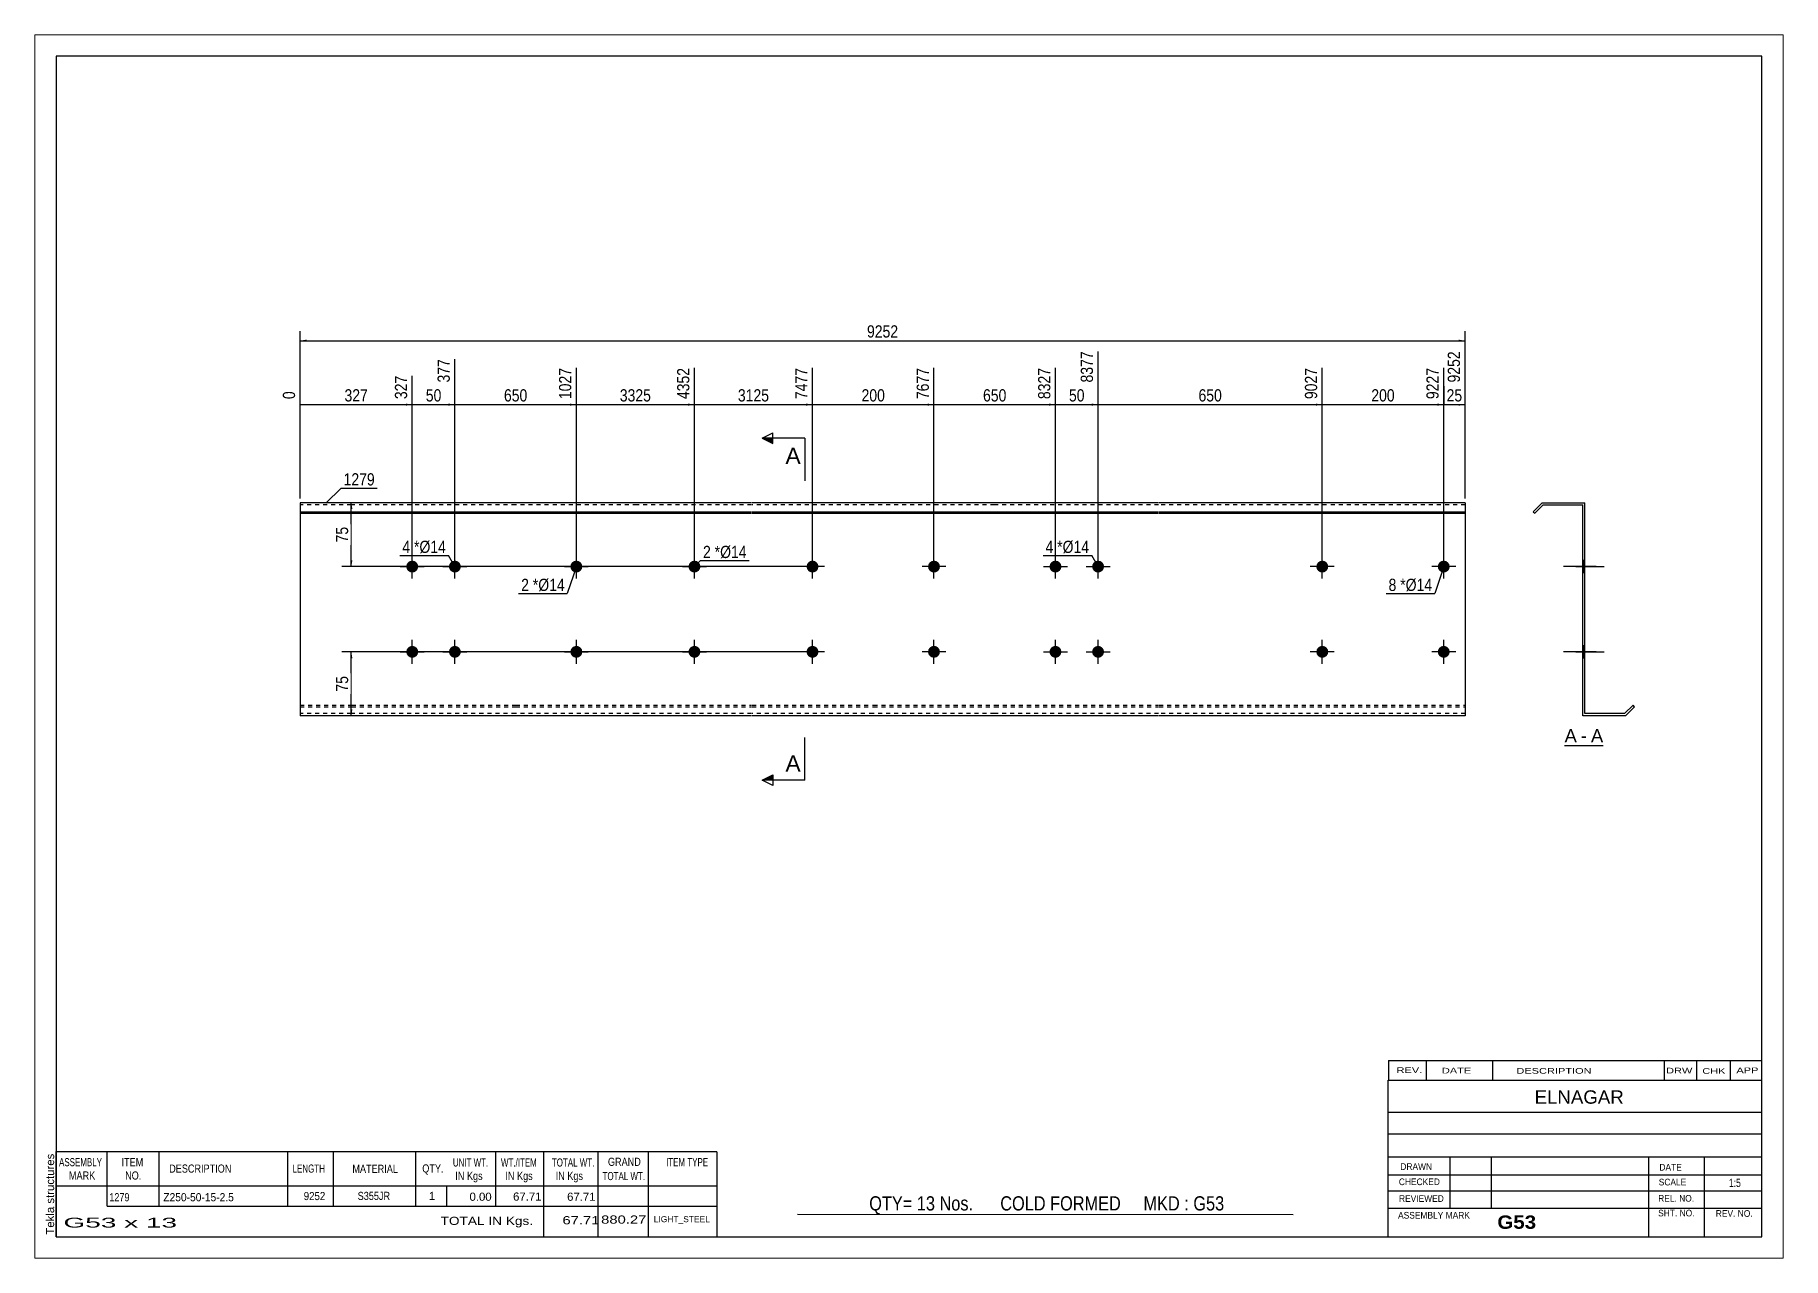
# Paper-space layout 'Layout1' of a CAD drawing. Header units: millimetres. Extents: x 0 to 410, y 0 to 287.
# The model-space entities are those that its viewports show. They can reach past a viewport. Long polylines and large blocks are cut down to what shows.
import ezdxf

# ---------------------------------------------------------------- set-up
doc = ezdxf.new("R2010")
doc.units = ezdxf.units.MM
doc.linetypes.add('DXK_LINE_DOT1', pattern=[1.8814, 0.9407, -0.9407])
doc.layers.add('Viewport layer', color=7, linetype='Continuous', plot=False)
doc.styles.add('Arial', font='ARIAL.TTF', dxfattribs={"height": 0.2})
doc.styles.add('Arial Bold', font='ARIALBD.TTF', dxfattribs={"height": 0.2})
doc.styles.add('Arial Narrow', font='ARIALN.TTF', dxfattribs={"height": 0.2})

# ---------------------------------------------------------------- blocks, each defined once
blk = doc.blocks.new('Unknown-629088615-1610')
at = {"color": 5, "linetype": 'Continuous'}
for p, q in [((342.8, 129.75), (-57.2, 129.75)), ((-57.2, 129.75), (-57.2, -147.25)), ((342.8, -147.25), (342.8, 129.75)), ((-57.2, -147.25), (342.8, -147.25))]:
    blk.add_line(p, q, dxfattribs=at)
at = {"color": 174, "linetype": 'Continuous', "style": 'Arial'}
blk.add_text('Tekla structures', height=1.9102, rotation=90, dxfattribs=at).set_placement((-57.7, -146.75))
blk = doc.blocks.new('Unknown-629088615-12 - 1233')
at = {"color": 7, "linetype": 'Continuous'}
blk.add_line((296.58, -31.95), (305.61, -31.95), dxfattribs=at)
at = {"color": 0, "linetype": 'Continuous'}
blk.add_wipeout([(299.42, -31.2), (299.42, -28), (296.58, -28), (296.58, -31.2)], dxfattribs=at)
blk.add_wipeout([(301.8, -31.2), (301.8, -28), (300.38, -28), (300.38, -31.2)], dxfattribs=at)
at = {"color": 96, "linetype": 'Continuous', "style": 'Arial'}
blk.add_text('A', height=3.06, dxfattribs=at).set_placement((296.58, -31.2))
at = {"color": 0, "linetype": 'Continuous'}
blk.add_wipeout([(305.61, -31.2), (305.61, -28), (302.76, -28), (302.76, -31.2)], dxfattribs=at)
at = {"color": 96, "linetype": 'Continuous', "style": 'Arial'}
for s, p in [('A', (302.76, -31.2)), ('-', (300.38, -31.2))]:
    blk.add_text(s, height=3.06, dxfattribs=at).set_placement(p)
blk = doc.blocks.new('Bolt-629088615-1223 - 1203')
at = {"linetype": 'Continuous'}
for points in [[(118.77, 10, -1), (121.57, 10, -1)], [(266.82, 10, -1), (269.62, 10, -1)]]:
    blk.add_hatch(color=3, dxfattribs=at).paths.add_polyline_path(points)
at = {"color": 3, "linetype": 'Continuous'}
for p, q in [((120.17, 7.2), (120.17, 12.8)), ((268.22, 7.2), (268.22, 12.8)), ((122.97, 10), (117.37, 10)), ((271.02, 10), (265.42, 10))]:
    blk.add_line(p, q, dxfattribs=at)
blk = doc.blocks.new('Part-629088615-1218 - 1203')
at = {"color": 2, "linetype": 'Continuous'}
for p, q in [((0, 25), (0, -25)), ((12, 25), (0, 25)), ((50.49, 25), (12.1, 25)), ((78.98, 25), (50.59, 25)), ((105.88, 25), (79.08, 25)), ((134.36, 25), (105.98, 25)), ((162.85, 25), (134.46, 25)), ((201.34, 25), (162.95, 25)), ((225.44, 25), (201.44, 25)), ((253.93, 25), (225.54, 25)), ((273.22, 25), (254.03, 25)), ((273.22, 25), (273.22, -25)), ((0, 22.88), (12, 22.88)), ((0, 22.53), (12, 22.53)), ((12.1, 22.88), (50.49, 22.88)), ((12.1, 22.53), (50.49, 22.53)), ((50.59, 22.88), (78.98, 22.88)), ((50.59, 22.53), (78.98, 22.53)), ((79.08, 22.88), (105.88, 22.88)), ((79.08, 22.53), (105.88, 22.53)), ((105.98, 22.88), (134.36, 22.88)), ((105.98, 22.53), (134.36, 22.53)), ((134.46, 22.88), (162.85, 22.88)), ((134.46, 22.53), (162.85, 22.53)), ((162.95, 22.88), (201.34, 22.88)), ((162.95, 22.53), (201.34, 22.53)), ((201.44, 22.88), (225.44, 22.88)), ((201.44, 22.53), (225.44, 22.53)), ((225.54, 22.88), (253.93, 22.88)), ((225.54, 22.53), (253.93, 22.53)), ((254.03, 22.88), (273.22, 22.88)), ((254.03, 22.53), (273.22, 22.53)), ((12, -25), (0, -25)), ((50.49, -25), (12.1, -25)), ((78.98, -25), (50.59, -25)), ((105.88, -25), (79.08, -25)), ((134.36, -25), (105.98, -25)), ((162.85, -25), (134.46, -25)), ((201.34, -25), (162.95, -25)), ((225.44, -25), (201.44, -25)), ((253.93, -25), (225.54, -25)), ((273.22, -25), (254.03, -25))]:
    blk.add_line(p, q, dxfattribs=at)
at = {"color": 7, "linetype": 'DXK_LINE_DOT1'}
for p, q in [((12, 24.5), (0, 24.5)), ((50.49, 24.5), (12.1, 24.5)), ((78.98, 24.5), (50.59, 24.5)), ((105.88, 24.5), (79.08, 24.5)), ((134.36, 24.5), (105.98, 24.5)), ((162.85, 24.5), (134.46, 24.5)), ((201.34, 24.5), (162.95, 24.5)), ((225.44, 24.5), (201.44, 24.5)), ((253.93, 24.5), (225.54, 24.5)), ((273.22, 24.5), (254.03, 24.5)), ((0, -22.53), (12, -22.53)), ((0, -22.88), (12, -22.88)), ((12, -24.5), (0, -24.5)), ((12.1, -22.53), (50.49, -22.53)), ((12.1, -22.88), (50.49, -22.88)), ((50.49, -24.5), (12.1, -24.5)), ((50.59, -22.53), (78.98, -22.53)), ((50.59, -22.88), (78.98, -22.88)), ((78.98, -24.5), (50.59, -24.5)), ((79.08, -22.53), (105.88, -22.53)), ((79.08, -22.88), (105.88, -22.88)), ((105.88, -24.5), (79.08, -24.5)), ((105.98, -22.53), (134.36, -22.53)), ((105.98, -22.88), (134.36, -22.88)), ((134.36, -24.5), (105.98, -24.5)), ((134.46, -22.53), (162.85, -22.53)), ((134.46, -22.88), (162.85, -22.88)), ((162.85, -24.5), (134.46, -24.5)), ((162.95, -22.53), (201.34, -22.53)), ((162.95, -22.88), (201.34, -22.88)), ((201.34, -24.5), (162.95, -24.5)), ((201.44, -22.53), (225.44, -22.53)), ((201.44, -22.88), (225.44, -22.88)), ((225.44, -24.5), (201.44, -24.5)), ((225.54, -22.53), (253.93, -22.53)), ((225.54, -22.88), (253.93, -22.88)), ((253.93, -24.5), (225.54, -24.5)), ((254.03, -22.53), (273.22, -22.53)), ((254.03, -22.88), (273.22, -22.88)), ((273.22, -24.5), (254.03, -24.5))]:
    blk.add_line(p, q, dxfattribs=at)
blk = doc.blocks.new('Bolt-629088615-1219 - 1203')
at = {"linetype": 'Continuous'}
for points in [[(175.75, 10, -1), (178.55, 10, -1)], [(185.75, 10, -1), (188.55, 10, -1)], [(175.75, -10, -1), (178.55, -10, -1)], [(185.75, -10, -1), (188.55, -10, -1)]]:
    blk.add_hatch(color=3, dxfattribs=at).paths.add_polyline_path(points)
at = {"color": 3, "linetype": 'Continuous'}
for p, q in [((177.15, 7.2), (177.15, 12.8)), ((187.15, 7.2), (187.15, 12.8)), ((174.35, 10), (179.95, 10)), ((184.35, 10), (189.95, 10)), ((177.15, -12.8), (177.15, -7.2)), ((187.15, -12.8), (187.15, -7.2)), ((174.35, -10), (179.95, -10)), ((184.35, -10), (189.95, -10))]:
    blk.add_line(p, q, dxfattribs=at)
blk = doc.blocks.new('Bolt-629088615-1220 - 1203')
at = {"linetype": 'Continuous'}
for points in [[(147.26, 10, -1), (150.06, 10, -1)], [(238.33, 10, -1), (241.13, 10, -1)]]:
    blk.add_hatch(color=3, dxfattribs=at).paths.add_polyline_path(points)
at = {"color": 3, "linetype": 'Continuous'}
for p, q in [((148.66, 7.2), (148.66, 12.8)), ((239.73, 7.2), (239.73, 12.8)), ((151.46, 10), (145.86, 10)), ((242.53, 10), (236.93, 10))]:
    blk.add_line(p, q, dxfattribs=at)
blk = doc.blocks.new('Bolt-629088615-1221 - 1203')
at = {"linetype": 'Continuous'}
for points in [[(147.26, -10, -1), (150.06, -10, -1)], [(238.33, -10, -1), (241.13, -10, -1)]]:
    blk.add_hatch(color=3, dxfattribs=at).paths.add_polyline_path(points)
at = {"color": 3, "linetype": 'Continuous'}
for p, q in [((148.66, -12.8), (148.66, -7.2)), ((239.73, -12.8), (239.73, -7.2)), ((151.46, -10), (145.86, -10)), ((242.53, -10), (236.93, -10))]:
    blk.add_line(p, q, dxfattribs=at)
blk = doc.blocks.new('Bolt-629088615-1222 - 1203')
at = {"linetype": 'Continuous'}
for points in [[(118.77, -10, -1), (121.57, -10, -1)], [(266.82, -10, -1), (269.62, -10, -1)]]:
    blk.add_hatch(color=3, dxfattribs=at).paths.add_polyline_path(points)
at = {"color": 3, "linetype": 'Continuous'}
for p, q in [((120.17, -12.8), (120.17, -7.2)), ((268.22, -12.8), (268.22, -7.2)), ((122.97, -10), (117.37, -10)), ((271.02, -10), (265.42, -10))]:
    blk.add_line(p, q, dxfattribs=at)
blk = doc.blocks.new('Bolt-629088615-1224 - 1203')
at = {"linetype": 'Continuous'}
for points in [[(24.89, 10, -1), (27.69, 10, -1)], [(34.89, 10, -1), (37.69, 10, -1)], [(24.89, -10, -1), (27.69, -10, -1)], [(34.89, -10, -1), (37.69, -10, -1)]]:
    blk.add_hatch(color=3, dxfattribs=at).paths.add_polyline_path(points)
at = {"color": 3, "linetype": 'Continuous'}
for p, q in [((26.29, 7.2), (26.29, 12.8)), ((36.29, 7.2), (36.29, 12.8)), ((23.49, 10), (29.09, 10)), ((33.49, 10), (39.09, 10)), ((26.29, -12.8), (26.29, -7.2)), ((36.29, -12.8), (36.29, -7.2)), ((23.49, -10), (29.09, -10)), ((33.49, -10), (39.09, -10))]:
    blk.add_line(p, q, dxfattribs=at)
blk = doc.blocks.new('Bolt-629088615-1225 - 1203')
at = {"linetype": 'Continuous'}
for points in [[(63.38, 10, -1), (66.18, 10, -1)], [(63.38, -10, -1), (66.18, -10, -1)]]:
    blk.add_hatch(color=3, dxfattribs=at).paths.add_polyline_path(points)
at = {"color": 3, "linetype": 'Continuous'}
for p, q in [((64.78, 7.2), (64.78, 12.8)), ((61.98, 10), (67.58, 10)), ((64.78, -12.8), (64.78, -7.2)), ((61.98, -10), (67.58, -10))]:
    blk.add_line(p, q, dxfattribs=at)
blk = doc.blocks.new('Bolt-629088615-1226 - 1203')
at = {"linetype": 'Continuous'}
for points in [[(91.08, 10, -1), (93.88, 10, -1)], [(91.08, -10, -1), (93.88, -10, -1)]]:
    blk.add_hatch(color=3, dxfattribs=at).paths.add_polyline_path(points)
at = {"color": 3, "linetype": 'Continuous'}
for p, q in [((92.48, 7.2), (92.48, 12.8)), ((89.68, 10), (95.28, 10)), ((92.48, -12.8), (92.48, -7.2)), ((89.68, -10), (95.28, -10))]:
    blk.add_line(p, q, dxfattribs=at)
blk = doc.blocks.new('Bolt-629088615-1240 - 1233')
at = {"linetype": 'Continuous'}
blk.add_hatch(color=3, dxfattribs=at).paths.add_polyline_path([(300.84, 11.4), (300.84, 8.6), (301.34, 8.6), (301.34, 11.4)])
blk.add_hatch(color=3, dxfattribs=at).paths.add_polyline_path([(300.84, 11.4), (300.84, 8.6), (301.34, 8.6), (301.34, 11.4)])
at = {"color": 3, "linetype": 'Continuous'}
for p, q in [((299.24, 10), (305.84, 10)), ((299.24, 10), (305.84, 10)), ((300.84, 11.4), (301.34, 11.4)), ((300.84, 11.4), (301.34, 11.4)), ((300.84, 8.6), (301.34, 8.6)), ((300.84, 8.6), (301.34, 8.6))]:
    blk.add_line(p, q, dxfattribs=at)
blk = doc.blocks.new('Part-629088615-1235 - 1233')
at = {"color": 2, "linetype": 'Continuous'}
for p, q in [((291.34, 25), (289.22, 22.88)), ((291.34, 25), (301.34, 25)), ((301.34, -24.5), (301.34, 25)), ((289.22, 22.88), (289.57, 22.53)), ((289.57, 22.53), (291.55, 24.5)), ((291.55, 24.5), (300.84, 24.5)), ((300.84, -25), (300.84, 24.5)), ((310.64, -24.5), (301.34, -24.5)), ((310.64, -24.5), (312.61, -22.53)), ((310.84, -25), (312.96, -22.88)), ((312.96, -22.88), (312.61, -22.53)), ((310.84, -25), (300.84, -25))]:
    blk.add_line(p, q, dxfattribs=at)
blk = doc.blocks.new('Bolt-629088615-1236 - 1233')
at = {"linetype": 'Continuous'}
for points in [[(300.84, 11.4), (300.84, 8.6), (301.34, 8.6), (301.34, 11.4)], [(300.84, 11.4), (300.84, 8.6), (301.34, 8.6), (301.34, 11.4)], [(300.84, -8.6), (300.84, -11.4), (301.34, -11.4), (301.34, -8.6)], [(300.84, -8.6), (300.84, -11.4), (301.34, -11.4), (301.34, -8.6)]]:
    blk.add_hatch(color=3, dxfattribs=at).paths.add_polyline_path(points)
at = {"color": 3, "linetype": 'Continuous'}
for p, q in [((303.94, 10), (296.34, 10)), ((303.94, 10), (296.34, 10)), ((301.34, 11.4), (300.84, 11.4)), ((301.34, 11.4), (300.84, 11.4)), ((301.34, 8.6), (300.84, 8.6)), ((301.34, 8.6), (300.84, 8.6)), ((303.94, -10), (296.34, -10)), ((303.94, -10), (296.34, -10)), ((301.34, -8.6), (300.84, -8.6)), ((301.34, -8.6), (300.84, -8.6)), ((301.34, -11.4), (300.84, -11.4)), ((301.34, -11.4), (300.84, -11.4))]:
    blk.add_line(p, q, dxfattribs=at)
blk = doc.blocks.new('Bolt-629088615-1237 - 1233')
at = {"linetype": 'Continuous'}
blk.add_hatch(color=3, dxfattribs=at).paths.add_polyline_path([(300.84, 11.4), (300.84, 8.6), (301.34, 8.6), (301.34, 11.4)])
blk.add_hatch(color=3, dxfattribs=at).paths.add_polyline_path([(300.84, 11.4), (300.84, 8.6), (301.34, 8.6), (301.34, 11.4)])
at = {"color": 3, "linetype": 'Continuous'}
for p, q in [((299.24, 10), (305.84, 10)), ((299.24, 10), (305.84, 10)), ((300.84, 11.4), (301.34, 11.4)), ((300.84, 11.4), (301.34, 11.4)), ((300.84, 8.6), (301.34, 8.6)), ((300.84, 8.6), (301.34, 8.6))]:
    blk.add_line(p, q, dxfattribs=at)
blk = doc.blocks.new('Bolt-629088615-1238 - 1233')
at = {"linetype": 'Continuous'}
blk.add_hatch(color=3, dxfattribs=at).paths.add_polyline_path([(300.84, -8.6), (300.84, -11.4), (301.34, -11.4), (301.34, -8.6)])
blk.add_hatch(color=3, dxfattribs=at).paths.add_polyline_path([(300.84, -8.6), (300.84, -11.4), (301.34, -11.4), (301.34, -8.6)])
at = {"color": 3, "linetype": 'Continuous'}
for p, q in [((299.24, -10), (305.84, -10)), ((299.24, -10), (305.84, -10)), ((300.84, -8.6), (301.34, -8.6)), ((300.84, -8.6), (301.34, -8.6)), ((300.84, -11.4), (301.34, -11.4)), ((300.84, -11.4), (301.34, -11.4))]:
    blk.add_line(p, q, dxfattribs=at)
blk = doc.blocks.new('Bolt-629088615-1239 - 1233')
at = {"linetype": 'Continuous'}
blk.add_hatch(color=3, dxfattribs=at).paths.add_polyline_path([(300.84, -8.6), (300.84, -11.4), (301.34, -11.4), (301.34, -8.6)])
blk.add_hatch(color=3, dxfattribs=at).paths.add_polyline_path([(300.84, -8.6), (300.84, -11.4), (301.34, -11.4), (301.34, -8.6)])
at = {"color": 3, "linetype": 'Continuous'}
for p, q in [((299.24, -10), (305.84, -10)), ((299.24, -10), (305.84, -10)), ((300.84, -8.6), (301.34, -8.6)), ((300.84, -8.6), (301.34, -8.6)), ((300.84, -11.4), (301.34, -11.4)), ((300.84, -11.4), (301.34, -11.4))]:
    blk.add_line(p, q, dxfattribs=at)
blk = doc.blocks.new('Bolt-629088615-1241 - 1233')
at = {"linetype": 'Continuous'}
for points in [[(300.84, 11.4), (300.84, 8.6), (301.34, 8.6), (301.34, 11.4)], [(300.84, 11.4), (300.84, 8.6), (301.34, 8.6), (301.34, 11.4)], [(300.84, -8.6), (300.84, -11.4), (301.34, -11.4), (301.34, -8.6)], [(300.84, -8.6), (300.84, -11.4), (301.34, -11.4), (301.34, -8.6)]]:
    blk.add_hatch(color=3, dxfattribs=at).paths.add_polyline_path(points)
at = {"color": 3, "linetype": 'Continuous'}
for p, q in [((303.94, 10), (296.34, 10)), ((303.94, 10), (296.34, 10)), ((301.34, 11.4), (300.84, 11.4)), ((301.34, 11.4), (300.84, 11.4)), ((301.34, 8.6), (300.84, 8.6)), ((301.34, 8.6), (300.84, 8.6)), ((303.94, -10), (296.34, -10)), ((303.94, -10), (296.34, -10)), ((301.34, -8.6), (300.84, -8.6)), ((301.34, -8.6), (300.84, -8.6)), ((301.34, -11.4), (300.84, -11.4)), ((301.34, -11.4), (300.84, -11.4))]:
    blk.add_line(p, q, dxfattribs=at)
blk = doc.blocks.new('Bolt-629088615-1242 - 1233')
at = {"linetype": 'Continuous'}
for points in [[(300.84, 11.4), (300.84, 8.6), (301.34, 8.6), (301.34, 11.4)], [(300.84, -8.6), (300.84, -11.4), (301.34, -11.4), (301.34, -8.6)]]:
    blk.add_hatch(color=3, dxfattribs=at).paths.add_polyline_path(points)
at = {"color": 3, "linetype": 'Continuous'}
for p, q in [((302.94, 10), (296.34, 10)), ((301.34, 11.4), (300.84, 11.4)), ((301.34, 8.6), (300.84, 8.6)), ((302.94, -10), (296.34, -10)), ((301.34, -8.6), (300.84, -8.6)), ((301.34, -11.4), (300.84, -11.4))]:
    blk.add_line(p, q, dxfattribs=at)
blk = doc.blocks.new('Bolt-629088615-1243 - 1233')
at = {"linetype": 'Continuous'}
for points in [[(300.84, 11.4), (300.84, 8.6), (301.34, 8.6), (301.34, 11.4)], [(300.84, -8.6), (300.84, -11.4), (301.34, -11.4), (301.34, -8.6)]]:
    blk.add_hatch(color=3, dxfattribs=at).paths.add_polyline_path(points)
at = {"color": 3, "linetype": 'Continuous'}
for p, q in [((301.34, 10), (296.84, 10)), ((301.34, 11.4), (300.84, 11.4)), ((301.34, 8.6), (300.84, 8.6)), ((301.34, -10), (296.84, -10)), ((301.34, -8.6), (300.84, -8.6)), ((301.34, -11.4), (300.84, -11.4))]:
    blk.add_line(p, q, dxfattribs=at)
blk = doc.blocks.new('StraightDimension-629088615-1267 - 1203')
at = {"linetype": 'Continuous'}
blk.add_hatch(color=7, dxfattribs=at).paths.add_polyline_path([(63.28, 48.25), (64.78, 48), (63.28, 47.75)])
at = {"color": 7, "linetype": 'Continuous'}
for p, q in [((36.29, 11), (36.29, 58.68)), ((64.78, 11), (64.78, 56.61)), ((36.29, 48), (64.78, 48))]:
    blk.add_line(p, q, dxfattribs=at)
at = {"color": 0, "linetype": 'Continuous'}
blk.add_wipeout([(64.18, 57.21), (59.98, 57.21), (59.98, 48.7), (64.18, 48.7)], dxfattribs=at)
at = {"color": 0}
blk.add_wipeout([(53.88, 48.15), (53.88, 52.35), (47.2, 52.35), (47.2, 48.15)], dxfattribs=at)
at = {"color": 3, "linetype": 'Continuous', "style": 'Arial Narrow'}
blk.add_text('1027', height=2.863, rotation=90.0002, dxfattribs=at).set_placement((63.58, 49.3))
at = {"color": 3, "style": 'Arial Narrow'}
blk.add_text('650', height=2.863, dxfattribs=at).set_placement((47.8, 48.75))
blk = doc.blocks.new('StraightDimension-629088615-1259 - 1203')
at = {"linetype": 'Continuous'}
blk.add_hatch(color=7, dxfattribs=at).paths.add_polyline_path([(271.72, 48.25), (273.22, 48), (271.72, 47.75)])
at = {"color": 7, "linetype": 'Continuous'}
for p, q in [((273.22, 26), (273.22, 60.51)), ((268.22, 11), (268.22, 56.61)), ((268.22, 48), (273.22, 48))]:
    blk.add_line(p, q, dxfattribs=at)
at = {"color": 0}
blk.add_wipeout([(273.15, 48.15), (273.15, 52.35), (268.29, 52.35), (268.29, 48.15)], dxfattribs=at)
at = {"color": 0, "linetype": 'Continuous'}
blk.add_wipeout([(272.62, 61.11), (268.42, 61.11), (268.42, 52.6), (272.62, 52.6)], dxfattribs=at)
at = {"color": 3, "linetype": 'Continuous', "style": 'Arial Narrow'}
blk.add_text('9252', height=2.863, rotation=90.0002, dxfattribs=at).set_placement((272.02, 53.2))
at = {"color": 3, "style": 'Arial Narrow'}
blk.add_text('25', height=2.863, dxfattribs=at).set_placement((268.89, 48.75))
blk = doc.blocks.new('StraightDimension-629088615-1260 - 1203')
at = {"linetype": 'Continuous'}
blk.add_hatch(color=7, dxfattribs=at).paths.add_polyline_path([(266.72, 48.25), (268.22, 48), (266.72, 47.75)])
at = {"color": 7, "linetype": 'Continuous'}
for p, q in [((239.73, 11), (239.73, 56.61)), ((268.22, 11), (268.22, 56.61)), ((239.73, 48), (268.22, 48))]:
    blk.add_line(p, q, dxfattribs=at)
at = {"color": 0, "linetype": 'Continuous'}
blk.add_wipeout([(267.62, 57.21), (263.42, 57.21), (263.42, 48.7), (267.62, 48.7)], dxfattribs=at)
at = {"color": 0}
blk.add_wipeout([(257.32, 48.15), (257.32, 52.35), (250.63, 52.35), (250.63, 48.15)], dxfattribs=at)
at = {"color": 3, "linetype": 'Continuous', "style": 'Arial Narrow'}
blk.add_text('9227', height=2.863, rotation=90.0002, dxfattribs=at).set_placement((267.02, 49.3))
at = {"color": 3, "style": 'Arial Narrow'}
blk.add_text('200', height=2.863, dxfattribs=at).set_placement((251.23, 48.75))
blk = doc.blocks.new('StraightDimension-629088615-1261 - 1203')
at = {"linetype": 'Continuous'}
blk.add_hatch(color=7, dxfattribs=at).paths.add_polyline_path([(238.23, 48.25), (239.73, 48), (238.23, 47.75)])
at = {"color": 7, "linetype": 'Continuous'}
for p, q in [((187.15, 11), (187.15, 60.51)), ((239.73, 11), (239.73, 56.61)), ((187.15, 48), (239.73, 48))]:
    blk.add_line(p, q, dxfattribs=at)
at = {"color": 0, "linetype": 'Continuous'}
blk.add_wipeout([(239.13, 57.21), (234.93, 57.21), (234.93, 48.7), (239.13, 48.7)], dxfattribs=at)
at = {"color": 0}
blk.add_wipeout([(216.78, 48.15), (216.78, 52.35), (210.1, 52.35), (210.1, 48.15)], dxfattribs=at)
at = {"color": 3, "linetype": 'Continuous', "style": 'Arial Narrow'}
blk.add_text('9027', height=2.863, rotation=90.0002, dxfattribs=at).set_placement((238.53, 49.3))
at = {"color": 3, "style": 'Arial Narrow'}
blk.add_text('650', height=2.863, dxfattribs=at).set_placement((210.7, 48.75))
blk = doc.blocks.new('StraightDimension-629088615-1262 - 1203')
at = {"linetype": 'Continuous'}
blk.add_hatch(color=7, dxfattribs=at).paths.add_polyline_path([(185.65, 48.25), (187.15, 48), (185.65, 47.75)])
at = {"color": 7, "linetype": 'Continuous'}
for p, q in [((187.15, 11), (187.15, 60.51)), ((177.15, 11), (177.15, 56.61)), ((177.15, 48), (187.15, 48))]:
    blk.add_line(p, q, dxfattribs=at)
at = {"color": 0}
blk.add_wipeout([(184.57, 48.15), (184.57, 52.35), (179.72, 52.35), (179.72, 48.15)], dxfattribs=at)
at = {"color": 0, "linetype": 'Continuous'}
blk.add_wipeout([(186.55, 61.11), (182.35, 61.11), (182.35, 52.6), (186.55, 52.6)], dxfattribs=at)
at = {"color": 3, "linetype": 'Continuous', "style": 'Arial Narrow'}
blk.add_text('8377', height=2.863, rotation=90.0002, dxfattribs=at).set_placement((185.95, 53.2))
at = {"color": 3, "style": 'Arial Narrow'}
blk.add_text('50', height=2.863, dxfattribs=at).set_placement((180.32, 48.75))
blk = doc.blocks.new('StraightDimension-629088615-1312 - 1203')
at = {"linetype": 'Continuous'}
for points in [[(11.75, 23.5), (12, 25), (12.25, 23.5)], [(12.25, 11.5), (12, 10), (11.75, 11.5)]]:
    blk.add_hatch(color=7, dxfattribs=at).paths.add_polyline_path(points)
at = {"color": 7, "linetype": 'Continuous'}
for p, q in [((25.29, 25), (9.75, 25)), ((12, 10), (12, 25)), ((119.17, 10), (9.75, 10))]:
    blk.add_line(p, q, dxfattribs=at)
at = {"color": 0}
blk.add_wipeout([(11.85, 19.93), (7.65, 19.93), (7.65, 15.07), (11.85, 15.07)], dxfattribs=at)
at = {"color": 3, "style": 'Arial Narrow'}
blk.add_text('75', height=2.863, rotation=90.0002, dxfattribs=at).set_placement((11.25, 15.67))
blk = doc.blocks.new('StraightDimension-629088615-1263 - 1203')
at = {"linetype": 'Continuous'}
blk.add_hatch(color=7, dxfattribs=at).paths.add_polyline_path([(175.65, 48.25), (177.15, 48), (175.65, 47.75)])
at = {"color": 7, "linetype": 'Continuous'}
for p, q in [((148.66, 11), (148.66, 56.61)), ((177.15, 11), (177.15, 56.61)), ((148.66, 48), (177.15, 48))]:
    blk.add_line(p, q, dxfattribs=at)
at = {"color": 0, "linetype": 'Continuous'}
blk.add_wipeout([(176.55, 57.21), (172.35, 57.21), (172.35, 48.7), (176.55, 48.7)], dxfattribs=at)
at = {"color": 0}
blk.add_wipeout([(166.24, 48.15), (166.24, 52.35), (159.56, 52.35), (159.56, 48.15)], dxfattribs=at)
at = {"color": 3, "linetype": 'Continuous', "style": 'Arial Narrow'}
blk.add_text('8327', height=2.863, rotation=90.0002, dxfattribs=at).set_placement((175.95, 49.3))
at = {"color": 3, "style": 'Arial Narrow'}
blk.add_text('650', height=2.863, dxfattribs=at).set_placement((160.16, 48.75))
blk = doc.blocks.new('StraightDimension-629088615-1264 - 1203')
at = {"linetype": 'Continuous'}
blk.add_hatch(color=7, dxfattribs=at).paths.add_polyline_path([(147.16, 48.25), (148.66, 48), (147.16, 47.75)])
at = {"color": 7, "linetype": 'Continuous'}
for p, q in [((120.17, 11), (120.17, 56.61)), ((148.66, 11), (148.66, 56.61)), ((120.17, 48), (148.66, 48))]:
    blk.add_line(p, q, dxfattribs=at)
at = {"color": 0, "linetype": 'Continuous'}
blk.add_wipeout([(148.06, 57.21), (143.86, 57.21), (143.86, 48.7), (148.06, 48.7)], dxfattribs=at)
at = {"color": 0}
blk.add_wipeout([(137.76, 48.15), (137.76, 52.35), (131.07, 52.35), (131.07, 48.15)], dxfattribs=at)
at = {"color": 3, "linetype": 'Continuous', "style": 'Arial Narrow'}
blk.add_text('7677', height=2.863, rotation=90.0002, dxfattribs=at).set_placement((147.46, 49.3))
at = {"color": 3, "style": 'Arial Narrow'}
blk.add_text('200', height=2.863, dxfattribs=at).set_placement((131.67, 48.75))
blk = doc.blocks.new('StraightDimension-629088615-1265 - 1203')
at = {"linetype": 'Continuous'}
blk.add_hatch(color=7, dxfattribs=at).paths.add_polyline_path([(118.67, 48.25), (120.17, 48), (118.67, 47.75)])
at = {"color": 7, "linetype": 'Continuous'}
for p, q in [((92.48, 11), (92.48, 56.61)), ((120.17, 11), (120.17, 56.61)), ((92.48, 48), (120.17, 48))]:
    blk.add_line(p, q, dxfattribs=at)
at = {"color": 0, "linetype": 'Continuous'}
blk.add_wipeout([(119.57, 57.21), (115.37, 57.21), (115.37, 48.7), (119.57, 48.7)], dxfattribs=at)
at = {"color": 0}
blk.add_wipeout([(110.58, 48.15), (110.58, 52.35), (102.07, 52.35), (102.07, 48.15)], dxfattribs=at)
at = {"color": 3, "linetype": 'Continuous', "style": 'Arial Narrow'}
blk.add_text('7477', height=2.863, rotation=90.0002, dxfattribs=at).set_placement((118.97, 49.3))
at = {"color": 3, "style": 'Arial Narrow'}
blk.add_text('3125', height=2.863, dxfattribs=at).set_placement((102.67, 48.75))
blk = doc.blocks.new('StraightDimension-629088615-1266 - 1203')
at = {"linetype": 'Continuous'}
blk.add_hatch(color=7, dxfattribs=at).paths.add_polyline_path([(90.98, 48.25), (92.48, 48), (90.98, 47.75)])
at = {"color": 7, "linetype": 'Continuous'}
for p, q in [((64.78, 11), (64.78, 56.61)), ((92.48, 11), (92.48, 56.61)), ((64.78, 48), (92.48, 48))]:
    blk.add_line(p, q, dxfattribs=at)
at = {"color": 0, "linetype": 'Continuous'}
blk.add_wipeout([(91.88, 57.21), (87.68, 57.21), (87.68, 48.7), (91.88, 48.7)], dxfattribs=at)
at = {"color": 0}
blk.add_wipeout([(82.89, 48.15), (82.89, 52.35), (74.37, 52.35), (74.37, 48.15)], dxfattribs=at)
at = {"color": 3, "linetype": 'Continuous', "style": 'Arial Narrow'}
blk.add_text('4352', height=2.863, rotation=90.0002, dxfattribs=at).set_placement((91.28, 49.3))
at = {"color": 3, "style": 'Arial Narrow'}
blk.add_text('3325', height=2.863, dxfattribs=at).set_placement((74.97, 48.75))
blk = doc.blocks.new('StraightDimension-629088615-1268 - 1203')
at = {"linetype": 'Continuous'}
blk.add_hatch(color=7, dxfattribs=at).paths.add_polyline_path([(34.79, 48.25), (36.29, 48), (34.79, 47.75)])
at = {"color": 7, "linetype": 'Continuous'}
for p, q in [((36.29, 11), (36.29, 58.68)), ((26.29, 11), (26.29, 54.78)), ((26.29, 48), (36.29, 48))]:
    blk.add_line(p, q, dxfattribs=at)
at = {"color": 0}
blk.add_wipeout([(33.72, 48.15), (33.72, 52.35), (28.87, 52.35), (28.87, 48.15)], dxfattribs=at)
at = {"color": 0, "linetype": 'Continuous'}
blk.add_wipeout([(35.69, 59.28), (31.49, 59.28), (31.49, 52.6), (35.69, 52.6)], dxfattribs=at)
at = {"color": 3, "linetype": 'Continuous', "style": 'Arial Narrow'}
blk.add_text('377', height=2.863, rotation=90.0002, dxfattribs=at).set_placement((35.09, 53.2))
at = {"color": 3, "style": 'Arial Narrow'}
blk.add_text('50', height=2.863, dxfattribs=at).set_placement((29.47, 48.75))
blk = doc.blocks.new('StraightDimension-629088615-1269 - 1203')
at = {"linetype": 'Continuous'}
blk.add_hatch(color=7, dxfattribs=at).paths.add_polyline_path([(24.79, 48.25), (26.29, 48), (24.79, 47.75)])
at = {"color": 7, "linetype": 'Continuous'}
for p, q in [((26.29, 11), (26.29, 54.78)), ((0, 26), (0, 51.13)), ((0, 48), (26.29, 48))]:
    blk.add_line(p, q, dxfattribs=at)
at = {"color": 0, "linetype": 'Continuous'}
for points in [[(25.69, 55.38), (21.49, 55.38), (21.49, 48.7), (25.69, 48.7)], [(-0.6, 51.73), (-4.8, 51.73), (-4.8, 48.7), (-0.6, 48.7)]]:
    blk.add_wipeout(points, dxfattribs=at)
at = {"color": 0}
blk.add_wipeout([(16.49, 48.15), (16.49, 52.35), (9.8, 52.35), (9.8, 48.15)], dxfattribs=at)
at = {"color": 3, "linetype": 'Continuous', "style": 'Arial Narrow'}
for s, height, p in [('327', 2.863, (25.09, 49.3)), ('0', 2.86, (-1.2, 49.3))]:
    blk.add_text(s, height=height, rotation=90.0002, dxfattribs=at).set_placement(p)
at = {"color": 3, "style": 'Arial Narrow'}
blk.add_text('327', height=2.863, dxfattribs=at).set_placement((10.4, 48.75))
blk = doc.blocks.new('StraightDimension-629088615-1321 - 1203')
at = {"linetype": 'Continuous'}
for points in [[(11.75, -11.5), (12, -10), (12.25, -11.5)], [(12.25, -23.5), (12, -25), (11.75, -23.5)]]:
    blk.add_hatch(color=7, dxfattribs=at).paths.add_polyline_path(points)
at = {"color": 7, "linetype": 'Continuous'}
for p, q in [((119.17, -10), (9.75, -10)), ((12, -25), (12, -10)), ((25.29, -25), (9.75, -25))]:
    blk.add_line(p, q, dxfattribs=at)
at = {"color": 0}
blk.add_wipeout([(11.85, -15.07), (7.65, -15.07), (7.65, -19.93), (11.85, -19.93)], dxfattribs=at)
at = {"color": 3, "style": 'Arial Narrow'}
blk.add_text('75', height=2.863, rotation=90.0002, dxfattribs=at).set_placement((11.25, -19.33))
blk = doc.blocks.new('StraightDimension-629088615-1329 - 1203')
at = {"linetype": 'Continuous'}
for points in [[(1.5, 62.75), (0, 63), (1.5, 63.25)], [(271.72, 63.25), (273.22, 63), (271.72, 62.75)]]:
    blk.add_hatch(color=7, dxfattribs=at).paths.add_polyline_path(points)
at = {"color": 7, "linetype": 'Continuous'}
for p, q in [((0, 26), (0, 65.25)), ((0, 63), (273.22, 63)), ((273.22, 26), (273.22, 65.25))]:
    blk.add_line(p, q, dxfattribs=at)
at = {"color": 0}
blk.add_wipeout([(140.87, 63.15), (140.87, 67.35), (132.35, 67.35), (132.35, 63.15)], dxfattribs=at)
at = {"color": 3, "style": 'Arial Narrow'}
blk.add_text('9252', height=2.863, dxfattribs=at).set_placement((132.95, 63.75))
blk = doc.blocks.new('CBS_BOM-629088615-1636')
at = {"color": 7, "linetype": 'Continuous'}
for p, q in [((-57.23, -135.28), (-57.23, -127.28)), ((-57.23, -127.28), (97.69, -127.28)), ((-45.23, -135.28), (-45.23, -127.28)), ((-33.04, -135.28), (-33.04, -127.28)), ((-2.88, -135.28), (-2.88, -127.28)), ((7.8, -135.28), (7.8, -127.28)), ((27.12, -135.28), (27.12, -127.28)), ((45.92, -135.28), (45.92, -127.28)), ((57.13, -135.28), (57.13, -127.28)), ((69.92, -135.28), (69.92, -127.28)), ((81.67, -135.28), (81.67, -127.28)), ((97.69, -127.29), (97.69, -135.27)), ((-57.23, -135.28), (97.69, -135.28)), ((-57.23, -140.08), (-57.23, -135.28)), ((-45.23, -140.08), (-45.23, -135.28)), ((-33.04, -140.08), (-33.04, -135.28)), ((-2.88, -140.08), (-2.88, -135.28)), ((7.8, -140.08), (7.8, -135.28)), ((27.12, -140.08), (27.12, -135.28)), ((34.38, -140.08), (34.38, -135.28)), ((45.92, -140.08), (45.92, -135.28)), ((57.13, -140.08), (57.13, -135.28)), ((69.92, -140.08), (69.92, -135.28)), ((81.69, -140.08), (81.69, -135.28)), ((97.69, -135.28), (97.69, -140.08)), ((-57.23, -147.28), (-57.23, -140.1)), ((-45.23, -140.08), (97.69, -140.08)), ((57.13, -147.28), (57.13, -140.1)), ((69.92, -147.28), (69.92, -140.1)), ((81.73, -147.28), (81.73, -140.1)), ((97.69, -140.08), (97.69, -147.28)), ((-57.23, -147.28), (97.69, -147.28))]:
    blk.add_line(p, q, dxfattribs=at)
at = {"color": 3, "linetype": 'Continuous', "style": 'Arial'}
for s, height, width, p in [('ASSEMBLY', 1.91, 0.7, (-56.55, -130.71)), ('ITEM', 1.91, 0.8, (-41.9, -130.71)), ('DESCRIPTION', 1.9102, 0.8, (-30.72, -132.21)), ('LENGTH', 1.91, 0.7, (-1.77, -132.21)), ('MATERIAL', 1.91, 0.8, (12.25, -132.26)), ('QTY.', 1.91, 0.8, (28.64, -132.18)), ('UNIT WT.', 1.91, 0.7, (35.81, -130.78)), ('WT./ITEM', 1.91, 0.7, (47.1, -130.78)), ('TOTAL WT.', 1.91, 0.7, (59.04, -130.78)), ('GRAND', 1.91, 0.8, (72.19, -130.62)), ('ITEM TYPE', 1.91, 0.7, (85.83, -130.7)), ('MARK', 1.91, 0.8, (-54.23, -133.84)), ('NO.', 1.91, 0.8, (-41.05, -133.84)), ('IN Kgs', 1.91, 0.8, (36.39, -133.92)), ('IN Kgs', 1.91, 0.8, (48.14, -133.92)), ('IN Kgs', 1.91, 0.8, (59.93, -133.92)), ('TOTAL WT.', 1.91, 0.7, (70.93, -133.96))]:
    blk.add_text(s, height=height, dxfattribs=dict(at, width=width)).set_placement(p)
at = {"color": 7, "linetype": 'Continuous', "style": 'Arial'}
for s, height, width, p in [('1279', 1.91, 0.8, (-44.77, -138.93)), ('Z250-50-15-2.5', 1.9102, 0.9, (-32.1, -138.93)), ('9252', 1.91, 0.85, (0.84, -138.65)), ('S355JR', 1.91, 0.8, (13.49, -138.62))]:
    blk.add_text(s, height=height, dxfattribs=dict(at, width=width)).set_placement(p)
for s, p in [('1', (30.21, -138.62)), ('0.00', (39.72, -138.81)), ('67.71', (49.94, -138.78)), ('67.71', (62.61, -138.81))]:
    blk.add_text(s, height=1.91, dxfattribs=at).set_placement(p)
at = {"color": 6, "linetype": 'Continuous', "style": 'Arial'}
for s, height, width, p in [('G53 x 13', 2.292, 2.05, (-55.51, -145.09)), ('TOTAL IN Kgs.', 1.9102, 1.2, (32.93, -144.48)), ('67.71', 1.91, 1.3, (61.52, -144.33)), ('880.27', 1.91, 1.3, (70.59, -144.17))]:
    blk.add_text(s, height=height, dxfattribs=dict(at, width=width)).set_placement(p)
blk.add_text('LIGHT_STEEL', height=1.4135, dxfattribs=at).set_placement((82.94, -143.83))
blk = doc.blocks.new('CBS_CALLOFF-629088615-1637')
at = {"color": 7, "linetype": 'Continuous'}
blk.add_line((116.68, -141.98), (232.91, -142), dxfattribs=at)
at = {"color": 3, "linetype": 'Continuous', "style": 'Arial Narrow'}
blk.add_text('QTY= 13 Nos.      COLD FORMED     MKD : G53', height=3.3405, dxfattribs=at).set_placement((133.47, -141.09))
blk = doc.blocks.new('CBS_NAME_BLOG-629088615-1638')
at = {"color": 7, "linetype": 'Continuous'}
for p, q in [((255.21, -110.5), (342.73, -110.5)), ((255.21, -147.21), (255.21, -110.5)), ((255.21, -118.04), (342.73, -118.04)), ((255.28, -123.09), (342.8, -123.09)), ((255.21, -128.46), (342.73, -128.46)), ((269.73, -140.57), (269.73, -128.47)), ((279.42, -140.54), (279.42, -128.47)), ((316.33, -147.21), (316.33, -128.48)), ((329.38, -147.21), (329.38, -128.47)), ((255.22, -132.76), (342.8, -132.74)), ((255.21, -136.51), (342.73, -136.51)), ((255.21, -140.55), (342.73, -140.55)), ((255.21, -147.25), (342.8, -147.25))]:
    blk.add_line(p, q, dxfattribs=at)
at = {"color": 3, "linetype": 'Continuous', "style": 'Arial'}
blk.add_text('ELNAGAR', height=3.133, dxfattribs=at).set_placement((289.53, -116.03))
at = {"color": 3, "linetype": 'Continuous'}
for s, height, style, width, p in [('DRAWN', 1.566, 'Arial', 0.9, (258.04, -131.57)), ('DATE', 1.566, 'Arial', 0.9, (318.8, -131.73)), ('CHECKED', 1.566, 'Arial', 0.9, (257.69, -135.14)), ('SCALE', 1.566, 'Arial', 0.9, (318.65, -135.21)), ('1:5', 1.957, 'Arial Narrow', 0.9, (335.1, -135.57)), ('REVIEWED', 1.566, 'Arial', 0.9, (257.73, -139.06)), ('REL. NO.', 1.566, 'Arial', 0.9, (318.51, -139.01)), ('ASSEMBLY MARK', 1.5663, 'Arial', 0.9, (257.51, -142.99)), ('G53', 3.131, 'Arial Bold', 1.1, (280.79, -145.39)), ('SHT. NO.', 1.566, 'Arial', 0.9, (318.51, -142.48)), ('REV. NO.', 1.566, 'Arial', 0.9, (332.03, -142.57))]:
    blk.add_text(s, height=height, dxfattribs=dict(at, style=style, width=width)).set_placement(p)
blk = doc.blocks.new('CBS_REVISION-629088615-1639')
at = {"color": 7, "linetype": 'Continuous'}
for p, q in [((255.29, -105.87), (342.79, -105.87)), ((255.29, -105.87), (255.29, -110.5)), ((264.09, -105.87), (264.09, -110.5)), ((279.68, -105.87), (279.68, -110.44)), ((319.94, -105.87), (319.94, -110.5)), ((327.48, -105.87), (327.48, -110.5)), ((335.43, -105.87), (335.43, -110.5)), ((255.29, -110.5), (342.79, -110.5))]:
    blk.add_line(p, q, dxfattribs=at)
at = {"color": 7, "style": 'Arial Narrow', "width": 1.7}
for s, height, p in [('REV.', 1.326, (257.15, -108.82)), ('DATE', 1.326, (267.78, -108.94)), ('DESCRIPTION', 1.3257, (285.26, -108.99)), ('DRW', 1.326, (320.37, -108.93)), ('CHK', 1.326, (328.86, -109.02)), ('APP', 1.326, (336.86, -108.87))]:
    blk.add_text(s, height=height, dxfattribs=at).set_placement(p)
blk = doc.blocks.new('Mark-629088615-1353 - 1203')
at = {"color": 0}
blk.add_wipeout([(96.32, 12.01), (96.32, 15.01), (94.49, 15.01), (94.49, 12.01)], dxfattribs=at)
blk.add_wipeout([(96.32, 12.01), (96.32, 15.01), (94.49, 15.01), (94.49, 12.01)], dxfattribs=at)
at = {"color": 7, "linetype": 'Continuous'}
blk.add_line((92.48, 10), (93.89, 11.41), dxfattribs=at)
at = {"color": 0}
blk.add_wipeout([(98.5, 12.01), (98.5, 15.01), (97.22, 15.01), (97.22, 12.01)], dxfattribs=at)
blk.add_wipeout([(98.5, 12.01), (98.5, 15.01), (97.22, 15.01), (97.22, 12.01)], dxfattribs=at)
at = {"color": 3, "style": 'Arial Narrow'}
blk.add_text('2', height=2.86, dxfattribs=at).set_placement((94.49, 12.01))
at = {"color": 0}
blk.add_wipeout([(104.71, 12.01), (104.71, 15.01), (98.5, 15.01), (98.5, 12.01)], dxfattribs=at)
blk.add_wipeout([(104.71, 12.01), (104.71, 15.01), (98.5, 15.01), (98.5, 12.01)], dxfattribs=at)
at = {"color": 7, "linetype": 'Continuous'}
blk.add_line((93.89, 11.41), (105.31, 11.41), dxfattribs=at)
at = {"color": 3, "style": 'Arial Narrow'}
for s, height, p in [('*', 2.86, (97.22, 12.01)), ('Ø14', 2.863, (98.5, 12.01))]:
    blk.add_text(s, height=height, dxfattribs=at).set_placement(p)
blk = doc.blocks.new('Mark-629088615-1350 - 1203')
at = {"color": 0}
blk.add_wipeout([(176.65, 13.2), (176.65, 16.2), (174.83, 16.2), (174.83, 13.2)], dxfattribs=at)
blk.add_wipeout([(176.65, 13.2), (176.65, 16.2), (174.83, 16.2), (174.83, 13.2)], dxfattribs=at)
blk.add_wipeout([(178.83, 13.2), (178.83, 16.2), (177.55, 16.2), (177.55, 13.2)], dxfattribs=at)
blk.add_wipeout([(178.83, 13.2), (178.83, 16.2), (177.55, 16.2), (177.55, 13.2)], dxfattribs=at)
at = {"color": 3, "style": 'Arial Narrow'}
blk.add_text('4', height=2.86, dxfattribs=at).set_placement((174.83, 13.2))
at = {"color": 0}
blk.add_wipeout([(185.05, 13.2), (185.05, 16.2), (178.83, 16.2), (178.83, 13.2)], dxfattribs=at)
blk.add_wipeout([(185.05, 13.2), (185.05, 16.2), (178.83, 16.2), (178.83, 13.2)], dxfattribs=at)
at = {"color": 7, "linetype": 'Continuous'}
for p in [(174.23, 12.6), (187.15, 10)]:
    blk.add_line(p, (185.65, 12.6), dxfattribs=at)
at = {"color": 3, "style": 'Arial Narrow'}
for s, height, p in [('*', 2.86, (177.55, 13.2)), ('Ø14', 2.863, (178.83, 13.2))]:
    blk.add_text(s, height=height, dxfattribs=at).set_placement(p)
blk = doc.blocks.new('SectionMark-629088615-1257 - 1203')
at = {"linetype": 'Continuous'}
for points in [[(110.88, 40.1), (110.88, 38.85), (108.38, 40.1)], [(110.88, -38.85), (110.88, -40.1), (108.38, -40.1)]]:
    blk.add_hatch(color=30, dxfattribs=at).paths.add_polyline_path(points)
at = {"color": 30, "linetype": 'Continuous'}
for p, q in [((108.38, 40.1), (110.88, 41.35)), ((110.88, 38.85), (110.88, 41.35)), ((108.38, 40.1), (110.88, 38.85)), ((108.38, -40.1), (110.88, -38.85)), ((110.88, -41.35), (108.38, -40.1)), ((110.88, -38.85), (110.88, -41.35))]:
    blk.add_line(p, q, dxfattribs=at)
at = {"color": 0, "linetype": 'Continuous'}
for points in [[(117.38, 34.1), (117.38, 38.1), (113.83, 38.1), (113.83, 34.1)], [(117.38, -38.1), (117.38, -34.1), (113.83, -34.1), (113.83, -38.1)]]:
    blk.add_wipeout(points, dxfattribs=at)
at = {"color": 30, "linetype": 'Continuous'}
for p, q in [((118.38, 40.1), (108.38, 40.1)), ((118.38, 40.1), (118.38, 30.1)), ((118.38, -40.1), (118.38, -30.1)), ((118.38, -40.1), (108.38, -40.1))]:
    blk.add_line(p, q, dxfattribs=at)
at = {"color": 96, "linetype": 'Continuous', "style": 'Arial'}
for p in [(113.83, 34.1), (113.83, -38.1)]:
    blk.add_text('A', height=3.82, dxfattribs=at).set_placement(p)
blk = doc.blocks.new('Mark-629088615-1332 - 1203')
at = {"color": 0}
blk.add_wipeout([(17.497, 29.0375), (17.497, 32.0375), (10.1845, 32.0375), (10.1845, 29.0375)], dxfattribs=at)
blk.add_wipeout([(17.497, 29.0375), (17.497, 32.0375), (10.1845, 32.0375), (10.1845, 29.0375)], dxfattribs=at)
at = {"color": 7, "linetype": 'Continuous'}
for p, q in [((6.049, 24.902), (9.5845, 28.4375)), ((9.5845, 28.4375), (18.097, 28.4375))]:
    blk.add_line(p, q, dxfattribs=at)
at = {"color": 3, "style": 'Arial Narrow'}
blk.add_text('1279', height=2.86328, dxfattribs=at).set_placement((10.1845, 29.0375))
blk = doc.blocks.new('MarkSet-629088615-1345 - 1203')
at = {"color": 0}
blk.add_wipeout([(257.11, 4.28), (257.11, 7.28), (255.28, 7.28), (255.28, 4.28)], dxfattribs=at)
blk.add_wipeout([(257.11, 4.28), (257.11, 7.28), (255.28, 7.28), (255.28, 4.28)], dxfattribs=at)
blk.add_wipeout([(259.29, 4.28), (259.29, 7.28), (258.01, 7.28), (258.01, 4.28)], dxfattribs=at)
blk.add_wipeout([(259.29, 4.28), (259.29, 7.28), (258.01, 7.28), (258.01, 4.28)], dxfattribs=at)
at = {"color": 3, "style": 'Arial Narrow'}
blk.add_text('8', height=2.86, dxfattribs=at).set_placement((255.28, 4.28))
at = {"color": 0}
blk.add_wipeout([(265.5, 4.28), (265.5, 7.28), (259.29, 7.28), (259.29, 4.28)], dxfattribs=at)
blk.add_wipeout([(265.5, 4.28), (265.5, 7.28), (259.29, 7.28), (259.29, 4.28)], dxfattribs=at)
at = {"color": 7, "linetype": 'Continuous'}
for p in [(268.22, 10), (254.68, 3.68)]:
    blk.add_line(p, (266.1, 3.68), dxfattribs=at)
at = {"color": 3, "style": 'Arial Narrow'}
for s, height, p in [('*', 2.86, (258.01, 4.28)), ('Ø14', 2.863, (259.29, 4.28))]:
    blk.add_text(s, height=height, dxfattribs=at).set_placement(p)
blk = doc.blocks.new('Mark-629088615-1351 - 1203')
at = {"color": 0}
blk.add_wipeout([(25.8, 13.2), (25.8, 16.2), (23.97, 16.2), (23.97, 13.2)], dxfattribs=at)
blk.add_wipeout([(25.8, 13.2), (25.8, 16.2), (23.97, 16.2), (23.97, 13.2)], dxfattribs=at)
blk.add_wipeout([(27.98, 13.2), (27.98, 16.2), (26.7, 16.2), (26.7, 13.2)], dxfattribs=at)
blk.add_wipeout([(27.98, 13.2), (27.98, 16.2), (26.7, 16.2), (26.7, 13.2)], dxfattribs=at)
at = {"color": 3, "style": 'Arial Narrow'}
blk.add_text('4', height=2.86, dxfattribs=at).set_placement((23.97, 13.2))
at = {"color": 0}
blk.add_wipeout([(34.19, 13.2), (34.19, 16.2), (27.98, 16.2), (27.98, 13.2)], dxfattribs=at)
blk.add_wipeout([(34.19, 13.2), (34.19, 16.2), (27.98, 16.2), (27.98, 13.2)], dxfattribs=at)
at = {"color": 7, "linetype": 'Continuous'}
for p in [(23.37, 12.6), (36.29, 10)]:
    blk.add_line(p, (34.79, 12.6), dxfattribs=at)
at = {"color": 3, "style": 'Arial Narrow'}
for s, height, p in [('*', 2.86, (26.7, 13.2)), ('Ø14', 2.863, (27.98, 13.2))]:
    blk.add_text(s, height=height, dxfattribs=at).set_placement(p)
blk = doc.blocks.new('Mark-629088615-1352 - 1203')
at = {"color": 0}
blk.add_wipeout([(53.67, 4.28), (53.67, 7.28), (51.84, 7.28), (51.84, 4.28)], dxfattribs=at)
blk.add_wipeout([(53.67, 4.28), (53.67, 7.28), (51.84, 7.28), (51.84, 4.28)], dxfattribs=at)
blk.add_wipeout([(55.85, 4.28), (55.85, 7.28), (54.57, 7.28), (54.57, 4.28)], dxfattribs=at)
blk.add_wipeout([(55.85, 4.28), (55.85, 7.28), (54.57, 7.28), (54.57, 4.28)], dxfattribs=at)
at = {"color": 3, "style": 'Arial Narrow'}
blk.add_text('2', height=2.86, dxfattribs=at).set_placement((51.84, 4.28))
at = {"color": 0}
blk.add_wipeout([(62.06, 4.28), (62.06, 7.28), (55.85, 7.28), (55.85, 4.28)], dxfattribs=at)
blk.add_wipeout([(62.06, 4.28), (62.06, 7.28), (55.85, 7.28), (55.85, 4.28)], dxfattribs=at)
at = {"color": 7, "linetype": 'Continuous'}
for p in [(64.78, 10), (51.24, 3.68)]:
    blk.add_line(p, (62.66, 3.68), dxfattribs=at)
at = {"color": 3, "style": 'Arial Narrow'}
for s, height, p in [('*', 2.86, (54.57, 4.28)), ('Ø14', 2.863, (55.85, 4.28))]:
    blk.add_text(s, height=height, dxfattribs=at).set_placement(p)

msp = doc.modelspace()

# ---------------------------------------------------------------- block references
for name in ['Unknown-629088615-1610', 'Part-629088615-1218 - 1203', 'Part-629088615-1235 - 1233', 'Bolt-629088615-1224 - 1203', 'Bolt-629088615-1225 - 1203', 'Bolt-629088615-1226 - 1203', 'Bolt-629088615-1223 - 1203', 'Bolt-629088615-1220 - 1203', 'Bolt-629088615-1219 - 1203', 'Bolt-629088615-1236 - 1233', 'Bolt-629088615-1241 - 1233', 'Bolt-629088615-1242 - 1233', 'Bolt-629088615-1243 - 1233', 'Bolt-629088615-1240 - 1233', 'Bolt-629088615-1237 - 1233', 'Bolt-629088615-1222 - 1203', 'Bolt-629088615-1221 - 1203', 'Bolt-629088615-1238 - 1233', 'Bolt-629088615-1239 - 1233', 'CBS_REVISION-629088615-1639', 'CBS_NAME_BLOG-629088615-1638', 'CBS_BOM-629088615-1636', 'CBS_CALLOFF-629088615-1637']:
    msp.add_blockref(name, (0, 0))

# ---------------------------------------------------------------- next in the draw order: block references
for name in ['StraightDimension-629088615-1267 - 1203', 'StraightDimension-629088615-1259 - 1203', 'StraightDimension-629088615-1321 - 1203', 'Unknown-629088615-12 - 1233']:
    msp.add_blockref(name, (0, 0))

# ---------------------------------------------------------------- next in the draw order: block references
for name in ['StraightDimension-629088615-1260 - 1203', 'StraightDimension-629088615-1312 - 1203']:
    msp.add_blockref(name, (0, 0))

# ---------------------------------------------------------------- next in the draw order: block references
for name in ['StraightDimension-629088615-1268 - 1203', 'StraightDimension-629088615-1261 - 1203', 'MarkSet-629088615-1345 - 1203']:
    msp.add_blockref(name, (0, 0))

# ---------------------------------------------------------------- next in the draw order: block references
for name in ['StraightDimension-629088615-1262 - 1203', 'StraightDimension-629088615-1269 - 1203']:
    msp.add_blockref(name, (0, 0))

# ---------------------------------------------------------------- next in the draw order: block references
for name in ['StraightDimension-629088615-1263 - 1203', 'Mark-629088615-1351 - 1203']:
    msp.add_blockref(name, (0, 0))

# ---------------------------------------------------------------- next in the draw order: block references
for name in ['StraightDimension-629088615-1264 - 1203', 'Mark-629088615-1350 - 1203']:
    msp.add_blockref(name, (0, 0))

# ---------------------------------------------------------------- next in the draw order: block references
msp.add_blockref('StraightDimension-629088615-1265 - 1203', (0, 0))

# ---------------------------------------------------------------- next in the draw order: block references
msp.add_blockref('StraightDimension-629088615-1266 - 1203', (0, 0))

# ---------------------------------------------------------------- next in the draw order: block references
for name in ['StraightDimension-629088615-1329 - 1203', 'Mark-629088615-1353 - 1203', 'Mark-629088615-1352 - 1203']:
    msp.add_blockref(name, (0, 0))

# ---------------------------------------------------------------- next in the draw order: block references
for name in ['SectionMark-629088615-1257 - 1203', 'Mark-629088615-1332 - 1203']:
    msp.add_blockref(name, (0, 0))

psp = doc.layouts.get("Layout1")

# ---------------------------------------------------------------- viewports
at = {"layer": 'Viewport layer', "view_target_point": (142.8, -8.75)}
psp.add_viewport(center=(205, 143.5), size=(410, 287), view_center_point=(0, 0), view_height=287, dxfattribs=at)

doc.saveas('drawing.dxf')
